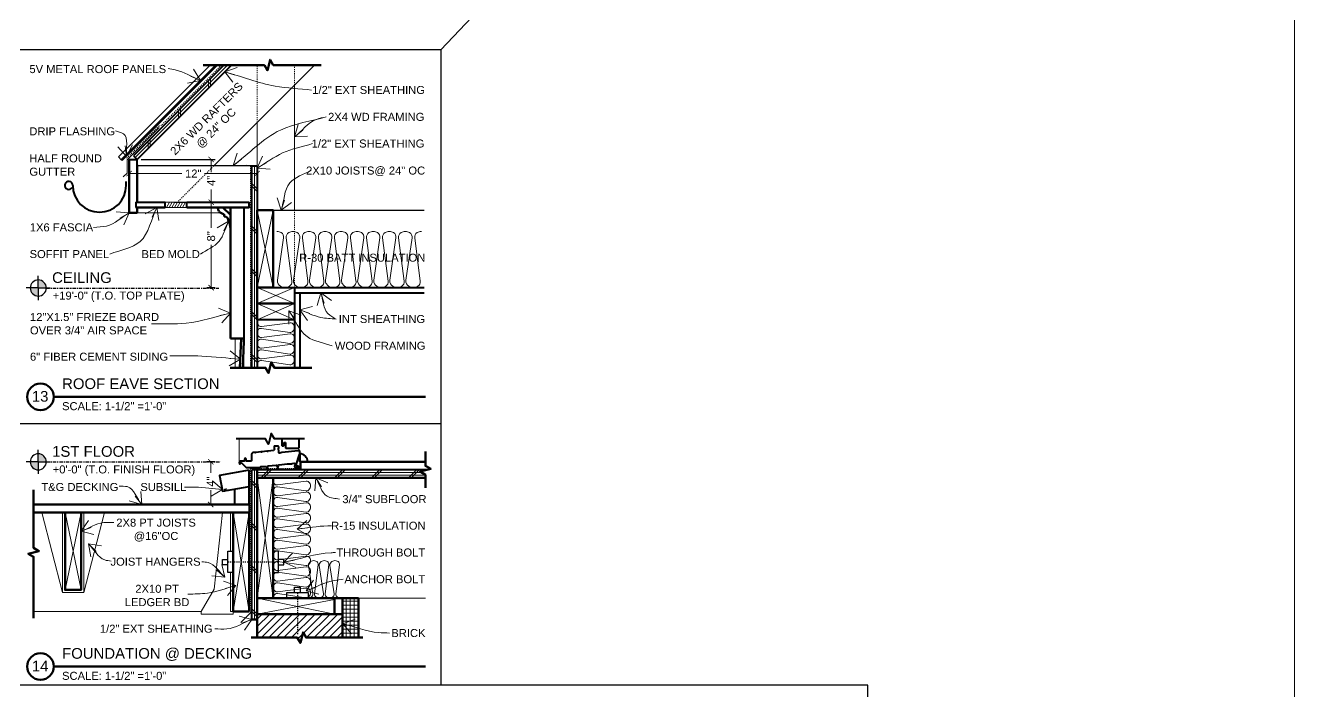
# Model space of a CAD drawing. Header units: inches. Extents: x -4969 to 16721, y 2489 to 24693.
# Drawn here: x 6170.6 to 6289.5, y 3323.8 to 3386.2 of the extents above; entities that cross this region are included whole.
import ezdxf

# ---------------------------------------------------------------- set-up
doc = ezdxf.new("R2010")
doc.units = ezdxf.units.IN
doc.header["$MEASUREMENT"] = 0
doc.linetypes.add('CENTER', pattern=[2, 1.25, -0.25, 0.25, -0.25])
doc.linetypes.add('DASHED2', pattern=[0.375, 0.25, -0.125])
doc.layers.get('0').update_dxf_attribs({"lineweight": 5})
doc.layers.add('0-NPLT', color=1, linetype='Continuous', plot=False)
for name, color, linetype, lineweight in [('1', 1, 'Continuous', 9), ('2', 6, 'Continuous', 20), ('3', 3, 'Continuous', 30), ('4', 2, 'Continuous', 40), ('5', 4, 'Continuous', 50), ('A-DIMSx', 7, 'Continuous', 9), ('A-TEXTx', 7, 'Continuous', 20), ('TB-11x17', 7, 'Continuous', 100)]:
    doc.layers.add(name, color=color, linetype=linetype, lineweight=lineweight)
doc.styles.get("Standard").update_dxf_attribs({"font": 'Arial.ttf'})
doc.dimstyles.get("Standard").update_dxf_attribs({"dimtxt": 3, "dimasz": 2, "dimexe": 0.03125, "dimexo": 0.0625, "dimgap": 0.03125, "dimtad": 0, "dimtoh": 1, "dimdec": 4, "dimlfac": 0.99985, "dimzin": 0, "dimdsep": 46, "dimlunit": 4, "dimtxsty": 'Standard', "dimblk": 'ARCHTICK', "dimblk1": 'ARCHTICK', "dimblk2": 'ARCHTICK', "dimcen": 0.09, "dimclrt": 256, "dimadec": 0, "dimazin": 0, "dimtfac": 1, "dimtdec": 4, "dimtofl": 0, "dimtmove": 0, "dimatfit": 3, "dimfxl": 1, "dimtolj": 1, "dimtzin": 0, "dimarcsym": 0})

# ---------------------------------------------------------------- blocks, each defined once
blk = doc.blocks.new('_ArchTick')
at = {"color": 0, "linetype": 'ByBlock', "lineweight": 0, "const_width": 0.15}
blk.add_lwpolyline([(-0.5, -0.5), (0.5, 0.5)], dxfattribs=at)
blk = doc.blocks.new('Point')
at = {"lineweight": 0, "ltscale": 0.1}
h = blk.add_hatch(color=256, dxfattribs=at)
h.dxf.hatch_style = 1
h.paths.add_polyline_path([(-3.2903, 4.1654, 0.414214), (-3.3528, 4.1029), (-3.2903, 4.1029)])
h.paths.add_polyline_path([(-3.2903, 4.1029), (-3.2903, 4.0404, 0.414214), (-3.2278, 4.1029)])
at = {"layer": '3', "ltscale": 0.1}
for q in [(-3.2903, 4.1966), (-3.384, 4.1029), (-3.1965, 4.1029), (-3.2903, 4.0091)]:
    blk.add_line((-3.2903, 4.1029), q, dxfattribs=at)
blk.add_circle((-3.2903, 4.1029), 0.0625, dxfattribs=at)
blk = doc.blocks.new('*D290')
at = {"layer": 'A-DIMSx', "color": 0, "lineweight": -2, "ltscale": 0.1, "transparency": 16777216}
for p, q in [((6184.5, 3369.6), (6188.36, 3369.6)), ((6187.59, 3361.6), (6188.36, 3361.6))]:
    blk.add_line(p, q, dxfattribs=at)
at = {"layer": 'A-DIMSx', "color": 0, "lineweight": 5, "ltscale": 0.1, "transparency": 16777216}
for p, q in [((6187.99, 3369.6), (6187.99, 3367.21)), ((6187.99, 3361.6), (6187.99, 3365.6))]:
    blk.add_line(p, q, dxfattribs=at)
at = {"layer": 'Defpoints', "color": 0, "ltscale": 0.1, "transparency": 16777216}
for p in [(6184.13, 3369.6), (6187.21, 3361.6), (6187.99, 3361.6)]:
    blk.add_point(p, dxfattribs=at)
at = {"layer": 'A-DIMSx', "color": 0, "lineweight": 5, "ltscale": 0.1, "transparency": 16777216, "xscale": 0.5, "yscale": 0.5, "zscale": 0.5}
for p, rotation in [((6187.99, 3369.6), 90), ((6187.99, 3361.6), 270)]:
    blk.add_blockref('_ArchTick', p, dxfattribs=dict(at, rotation=rotation))
at = {"layer": 'A-DIMSx', "ltscale": 0.1, "transparency": 16777216, "insert": (6187.99, 3366.4), "char_height": 0.75, "attachment_point": 5, "rotation": 90}
blk.add_mtext('\\A1;8"', dxfattribs=at)
blk = doc.blocks.new('BATT Insulation 3.5 INCH')
at = {"layer": '1', "lineweight": 5}
for p, q in [((5135.376, 4545.107), (5138.072, 4545.45)), ((5135.381, 4544.942), (5138.018, 4544.555))]:
    blk.add_line(p, q, dxfattribs=at)
for centre, radius, start, end in [((5135.476, 4545.525), 0.5, 180, 212.07798), ((5135.333, 4544.613), 0.333, 81.65792, 148.51419), ((5135.334, 4545.437), 0.333, 212.07798, 277.26778), ((5138.114, 4545.121), 0.333, 34.61816, 97.26778), ((5137.976, 4545.025), 0.5, 302.57348, 34.61816), ((5135.476, 4544.525), 0.5, 148.51419, 180), ((5138.066, 4544.884), 0.333, 261.65792, 302.57348)]:
    blk.add_arc(centre, radius, start, end, dxfattribs=at)
blk = doc.blocks.new('*D333')
at = {"layer": 'A-DIMSx', "color": 0, "lineweight": -2, "ltscale": 0.1, "transparency": 16777216}
for p, q in [((6188.37, 3345.29), (6187.58, 3345.29)), ((6188.53, 3341.29), (6187.58, 3341.29))]:
    blk.add_line(p, q, dxfattribs=at)
at = {"layer": 'A-DIMSx', "color": 0, "lineweight": 5, "ltscale": 0.1, "transparency": 16777216}
for p, q in [((6187.95, 3345.29), (6187.95, 3344.26)), ((6187.95, 3341.29), (6187.95, 3342.62))]:
    blk.add_line(p, q, dxfattribs=at)
at = {"layer": 'Defpoints', "color": 0, "ltscale": 0.1, "transparency": 16777216}
for p in [(6188.74, 3345.29), (6187.95, 3341.29), (6188.91, 3341.29)]:
    blk.add_point(p, dxfattribs=at)
at = {"layer": 'A-DIMSx', "color": 0, "lineweight": 5, "ltscale": 0.1, "transparency": 16777216, "xscale": 0.5, "yscale": 0.5, "zscale": 0.5}
for p, rotation in [((6187.95, 3345.29), 90), ((6187.95, 3341.29), 270)]:
    blk.add_blockref('_ArchTick', p, dxfattribs=dict(at, rotation=rotation))
at = {"layer": 'A-DIMSx', "ltscale": 0.1, "transparency": 16777216, "insert": (6187.95, 3343.44), "char_height": 0.75, "attachment_point": 5, "rotation": 90}
blk.add_mtext('\\A1;4"', dxfattribs=at)
blk = doc.blocks.new('*D357')
at = {"layer": 'A-DIMSx', "color": 0, "lineweight": -2, "ltscale": 0.1, "transparency": 16777216}
for p, q in [((6181.44, 3373.6), (6188.36, 3373.6)), ((6184.5, 3369.6), (6188.36, 3369.6))]:
    blk.add_line(p, q, dxfattribs=at)
at = {"layer": 'A-DIMSx', "color": 0, "lineweight": 5, "ltscale": 0.1, "transparency": 16777216}
for p, q in [((6187.99, 3373.6), (6187.99, 3372.42)), ((6187.99, 3369.6), (6187.99, 3370.78))]:
    blk.add_line(p, q, dxfattribs=at)
at = {"layer": 'Defpoints', "color": 0, "ltscale": 0.1, "transparency": 16777216}
for p in [(6181.07, 3373.6), (6187.99, 3373.6), (6184.13, 3369.6)]:
    blk.add_point(p, dxfattribs=at)
at = {"layer": 'A-DIMSx', "color": 0, "lineweight": 5, "ltscale": 0.1, "transparency": 16777216, "xscale": 0.5, "yscale": 0.5, "zscale": 0.5}
for p, rotation in [((6187.99, 3373.6), 90), ((6187.99, 3369.6), 270)]:
    blk.add_blockref('_ArchTick', p, dxfattribs=dict(at, rotation=rotation))
at = {"layer": 'A-DIMSx', "ltscale": 0.1, "transparency": 16777216, "insert": (6187.99, 3371.6), "char_height": 0.75, "attachment_point": 5, "rotation": 90}
blk.add_mtext('\\A1;4"', dxfattribs=at)
blk = doc.blocks.new('*D358')
at = {"layer": 'A-DIMSx', "color": 0, "lineweight": -2, "ltscale": 0.1, "transparency": 16777216}
for p, q in [((6180.31, 3373.22), (6180.31, 3371.91)), ((6192.3, 3372.63), (6192.3, 3371.91))]:
    blk.add_line(p, q, dxfattribs=at)
at = {"layer": 'A-DIMSx', "color": 0, "lineweight": 5, "ltscale": 0.1, "transparency": 16777216}
for p, q in [((6180.31, 3372.28), (6185.24, 3372.28)), ((6192.3, 3372.28), (6187.37, 3372.28))]:
    blk.add_line(p, q, dxfattribs=at)
at = {"layer": 'Defpoints', "color": 0, "ltscale": 0.1, "transparency": 16777216}
for p in [(6180.31, 3373.6), (6192.3, 3373), (6192.3, 3372.28)]:
    blk.add_point(p, dxfattribs=at)
at = {"layer": 'A-DIMSx', "color": 0, "lineweight": 5, "ltscale": 0.1, "transparency": 16777216, "xscale": 0.5, "yscale": 0.5, "zscale": 0.5, "rotation": 180}
blk.add_blockref('_ArchTick', (6180.31, 3372.28), dxfattribs=at)
at = {"layer": 'A-DIMSx', "color": 0, "lineweight": 5, "ltscale": 0.1, "transparency": 16777216, "xscale": 0.5, "yscale": 0.5, "zscale": 0.5}
blk.add_blockref('_ArchTick', (6192.3, 3372.28), dxfattribs=at)
at = {"layer": 'A-DIMSx', "ltscale": 0.1, "transparency": 16777216, "insert": (6186.31, 3372.28), "char_height": 0.75, "attachment_point": 5}
blk.add_mtext('\\A1;12"', dxfattribs=at)

msp = doc.modelspace()

# ---------------------------------------------------------------- hatches: boundary and pattern name
at = {"layer": '1', "ltscale": 0.25}
h = msp.add_hatch(dxfattribs=at)
h.set_pattern_fill('ANSI37', color=256, scale=3, angle=45, style=0)
h.set_pattern_definition([(90, (2653.5, -392.62912), (-0.375, 0), []), (180, (2653.5, -392.62912), (0, -0.375), [])])
h.paths.add_polyline_path([(6201.8042599, 3328.834709), (6201.8042599, 3332.5378608), (6200.3042599, 3332.5378608), (6200.3042599, 3331.0378608), (6200.3042599, 3328.834709)])
h = msp.add_hatch(dxfattribs=at)
h.set_pattern_fill('ANSI31', color=256, scale=4, style=0)
h.set_pattern_definition([(45, (1839.78154, -392.6291), (-0.35355339, 0.35355339), [])])
h.paths.add_polyline_path([(6200.3042599, 3328.834709), (6200.3042599, 3331.0378608), (6192.3042599, 3331.0378608), (6192.3042599, 3328.834709), (6196.0609586, 3328.834709), (6196.3496337, 3328.334709), (6196.5996337, 3329.334709), (6196.8883089, 3328.834709)])

# ---------------------------------------------------------------- linework, layer by layer
at = {"layer": '0-NPLT', "ltscale": 0.25}
msp.add_line((6209.5000785, 3383.8717732), (6289.5000785, 3467.8717732), dxfattribs=at)
at = {"layer": '0-NPLT', "ltscale": 0.1}
for p, q in [((6209.5000785, 3383.8717732), (6129.5000785, 3383.8717732)), ((6209.5000785, 3383.8717732), (6209.5000785, 3324.3717732)), ((6129.5000785, 3348.8717732), (6209.5000785, 3348.8717732))]:
    msp.add_line(p, q, dxfattribs=at)
at = {"layer": '0-NPLT', "lineweight": 9, "ltscale": 0.1}
msp.add_lwpolyline([(6289.5000785, 3467.8717732), (5932.5000785, 3467.8717732), (5932.5000785, 3215.8717732), (6289.5000785, 3215.8717732)], close=True, dxfattribs=at)
at = {"layer": '0-NPLT', "ltscale": 0.1, "flags": 128}
msp.add_lwpolyline([(6169.5000785, 3324.3717732), (6169.5000785, 3275.3717732), (6249.5000785, 3275.3717732), (6249.5000785, 3324.3717732)], close=True, dxfattribs=at)
at = {"layer": '1'}
for p, q in [((6189.5341774, 3382.4324468), (6180.877473, 3373.774811)), ((6187.753436, 3380.2978482), (6187.753398, 3381.004955)), ((6187.9302032, 3380.4746344), (6187.9301652, 3381.1817412)), ((6184.9251611, 3377.469269), (6184.925123, 3378.1763757)), ((6185.1019282, 3377.6460552), (6185.1018902, 3378.3531619)), ((6182.0968861, 3374.6406897), (6182.0968481, 3375.3477964)), ((6182.2736533, 3374.8174759), (6182.2736153, 3375.5245826)), ((6192.0532279, 3373.0040328), (6192.0542451, 3354.0958776)), ((6192.3033722, 3370.845891), (6191.8033453, 3371.3458641)), ((6192.3033857, 3370.595891), (6191.8033588, 3371.0958641)), ((6191.5542309, 3369.0980437), (6191.8042599, 3369.0980437)), ((6181.0542591, 3368.5980437), (6188.8829642, 3368.5980437)), ((6192.3035874, 3366.845891), (6191.8035605, 3367.3458641)), ((6192.3036009, 3366.595891), (6191.803574, 3367.0958641)), ((6192.3038026, 3362.8458911), (6191.8037757, 3363.3458642)), ((6192.3038161, 3362.5958911), (6191.8037892, 3363.0958642)), ((6192.3040178, 3358.8458911), (6191.8039909, 3359.3458642)), ((6192.3040313, 3358.5958911), (6191.8040044, 3359.0958642)), ((6190.2248078, 3356.8225441), (6190.2248078, 3354.0958776)), ((6192.304233, 3354.8458911), (6191.8042061, 3355.3458642)), ((6192.3042465, 3354.5958911), (6191.8042196, 3355.0958642)), ((6192.0535067, 3344.5378608), (6192.0542599, 3330.5378608)), ((6207.7050232, 3344.2881133), (6192.3042599, 3344.2877905)), ((6208.0607521, 3344.0381207), (6192.3042599, 3344.0377905)), ((6192.6331016, 3343.7878922), (6193.3829761, 3344.5378474)), ((6192.8830881, 3343.7878922), (6193.6329761, 3344.5378608)), ((6196.0959369, 3343.7878922), (6196.8458114, 3344.5378474)), ((6196.3459234, 3343.7878922), (6197.0958114, 3344.5378608)), ((6199.5588447, 3343.7879648), (6200.3087192, 3344.5379199)), ((6199.8088313, 3343.7879648), (6200.5587192, 3344.5379334)), ((6203.0217526, 3343.7880373), (6203.7716271, 3344.5379925)), ((6203.2717391, 3343.7880373), (6204.0216271, 3344.538006)), ((6206.4846604, 3343.7881099), (6207.2345349, 3344.5380651)), ((6206.734647, 3343.7881099), (6207.4845349, 3344.5380786)), ((6192.3035874, 3343.0378742), (6191.8035605, 3343.5378473)), ((6192.3036009, 3342.7878743), (6191.803574, 3343.2878473)), ((6172.1116283, 3340.5378608), (6174.0542599, 3333.0628465)), ((6174.0542599, 3333.0628465), (6174.0542599, 3340.5378608)), ((6177.9968916, 3340.5378608), (6176.0542599, 3333.0628465)), ((6176.0542599, 3333.0628465), (6176.0542599, 3340.5378608)), ((6188.2725163, 3333.3509623), (6189.0494783, 3340.5378608)), ((6192.3038026, 3339.0378743), (6191.8037757, 3339.5378474)), ((6192.3038161, 3338.7878743), (6191.8037892, 3339.2878474)), ((6192.3040178, 3335.0378743), (6191.8039909, 3335.5378474)), ((6192.3040313, 3334.7878743), (6191.8040044, 3335.2878474)), ((6188.2725163, 3333.3509623), (6187.0428511, 3331.2878608)), ((6174.0542599, 3333.0628465), (6175.0542599, 3333.0628465)), ((6176.0542599, 3333.0628465), (6175.0542599, 3333.0628465)), ((6187.0428511, 3331.2878608), (6171.347194, 3331.2878608)), ((6187.0428511, 3331.0378608), (6190.0494783, 3331.0378608)), ((6190.0494783, 3331.2878608), (6190.0494783, 3331.0378608)), ((6192.304233, 3331.0378743), (6191.8042061, 3331.5378474)), ((6192.3042465, 3330.7878743), (6191.8042196, 3331.2878474))]:
    msp.add_line(p, q, dxfattribs=at)
at = {"layer": '1', "linetype": 'DASHED2', "ltscale": 0.25}
for p, q in [((6188.9659008, 3382.4324468), (6183.3295362, 3376.7954757)), ((6192.3042599, 3377.0698079), (6192.3042599, 3382.4324468)), ((6195.8042599, 3380.5698079), (6195.8042599, 3382.4324468)), ((6188.2384848, 3373.0040328), (6184.8324957, 3369.5980437)), ((6191.6792515, 3373.0040328), (6191.6783729, 3354.0958776)), ((6195.8042599, 3361.5980437), (6195.8042599, 3368.8480437)), ((6191.6792573, 3344.6628634), (6191.67863, 3331.1628414)), ((6191.6792573, 3344.6628634), (6196.3588498, 3344.6630809))]:
    msp.add_line(p, q, dxfattribs=at)
at = {"layer": '1', "ltscale": 0.25}
for p, q in [((6183.6951187, 3369.5980437), (6185.6951187, 3369.5980437)), ((6185.6951187, 3369.0980437), (6183.6951187, 3369.0980437)), ((6183.8084927, 3369.0980437), (6184.0971678, 3369.5980437)), ((6184.0584927, 3369.0980437), (6184.3471678, 3369.5980437)), ((6184.3084927, 3369.0980437), (6184.5971678, 3369.5980437)), ((6184.5584927, 3369.0980437), (6184.8471678, 3369.5980437)), ((6184.8084927, 3369.0980437), (6185.0971678, 3369.5980437)), ((6185.0584927, 3369.0980437), (6185.3471678, 3369.5980437)), ((6185.3084927, 3369.0980437), (6185.5971678, 3369.5980437)), ((6193.8042599, 3361.5980437), (6192.3042599, 3368.8480437)), ((6193.8042599, 3368.8480437), (6192.3042599, 3361.5980437)), ((6195.8042599, 3361.5980437), (6192.3042599, 3360.0980437)), ((6192.3042599, 3361.5980437), (6195.8042599, 3360.0980437)), ((6195.8042599, 3360.0980437), (6192.3042599, 3358.5980437)), ((6192.3042599, 3360.0980437), (6195.8042599, 3358.5980437)), ((6191.0542309, 3356.5725441), (6191.0542309, 3354.0958776)), ((6190.628065, 3347.4320828), (6190.628065, 3345.2555521)), ((6192.3042599, 3343.7878608), (6193.8042599, 3332.5378608)), ((6193.8042599, 3343.7878608), (6192.3042599, 3332.5378608)), ((6175.8042599, 3333.2878608), (6174.3042599, 3340.5378608)), ((6175.8042599, 3340.5378608), (6174.3042599, 3333.2878608)), ((6189.7994783, 3336.9128608), (6189.7994783, 3340.5378608)), ((6191.5494783, 3331.2878608), (6190.0494783, 3340.5378608)), ((6191.5494783, 3340.5378608), (6190.0494783, 3331.2878608)), ((6189.7994783, 3331.2878608), (6189.7994783, 3334.9128608)), ((6192.3042599, 3332.5378608), (6199.5542599, 3331.0378608)), ((6199.5542599, 3332.4067044), (6192.3042599, 3331.0378608)), ((6201.8042599, 3332.5378608), (6200.3042599, 3332.5378608)), ((6187.0428511, 3331.2878608), (6187.0428511, 3331.0378608)), ((6190.0494783, 3331.2878608), (6189.7994783, 3331.2878608)), ((6191.67863, 3331.1628414), (6190.755308, 3330.2395194))]:
    msp.add_line(p, q, dxfattribs=at)
at = {"layer": '1', "linetype": 'DASHED2', "ltscale": 0.25}
msp.add_lwpolyline([(6180.071696, 3373.7140712), (6183.0880773, 3376.730777), (6183.3295362, 3376.7954757)], dxfattribs=at)
at = {"layer": '2'}
for p, q in [((6187.8832371, 3382.4324468), (6179.2970342, 3373.84532)), ((6188.5903058, 3382.4324468), (6179.6506066, 3373.4917857)), ((6195.8042599, 3368.8480437), (6195.8042599, 3380.5698079)), ((6179.5622135, 3373.5801693), (6179.2970342, 3373.84532))]:
    msp.add_line(p, q, dxfattribs=at)
at = {"layer": '2', "ltscale": 0.25}
msp.add_line((6192.3042599, 3373.0040328), (6192.3042599, 3377.0698079), dxfattribs=at)
at = {"layer": '2', "ltscale": 0.1}
msp.add_line((6201.8042599, 3332.5378608), (6208.0607521, 3332.5378608), dxfattribs=at)
at = {"layer": '2', "ltscale": 0.25, "flags": 128}
msp.add_lwpolyline([(6183.1265221, 3376.5924451), (6180.1101409, 3373.5757393), (6180.1101409, 3372.3121315), (6179.7565875, 3371.9585781)], dxfattribs=at)
at = {"layer": '3'}
for p, q in [((6188.2384848, 3373.0040328), (6197.6668989, 3382.4324468)), ((6179.6506066, 3373.4917857), (6179.5622135, 3373.5801693)), ((6191.8042599, 3373.0040328), (6181.0542594, 3373.0040328)), ((6192.3042599, 3368.8480437), (6207.9378739, 3368.8480437))]:
    msp.add_line(p, q, dxfattribs=at)
at = {"layer": '3', "linetype": 'CENTER', "ltscale": 0.25}
for p, q in [((6172.5428103, 3361.564518), (6188.7122407, 3361.564518)), ((6172.5428103, 3345.2878608), (6188.9088222, 3345.2878608))]:
    msp.add_line(p, q, dxfattribs=at)
at = {"layer": '3', "ltscale": 0.25}
for p, q in [((6175.8042599, 3340.5378608), (6177.8042599, 3340.5378608)), ((6190.0494783, 3340.5378608), (6189.0494783, 3340.5378608))]:
    msp.add_line(p, q, dxfattribs=at)
at = {"layer": '3', "linetype": 'DASHED2', "ltscale": 0.25}
for p, q in [((6189.5494783, 3335.9128608), (6194.3042599, 3335.9128608)), ((6196.0903721, 3333.0378608), (6196.0903721, 3329.1201097))]:
    msp.add_line(p, q, dxfattribs=at)
at = {"layer": '3', "ltscale": 0.25}
for points in [[(6190.0494783, 3334.9128608), (6189.5494783, 3334.9128608), (6189.5494783, 3336.9128608), (6190.0494783, 3336.9128608)], [(6193.8042599, 3334.9128608), (6194.3042599, 3334.9128608), (6194.3042599, 3336.9128608), (6193.8042599, 3336.9128608)], [(6189.542167, 3335.6355746), (6189.042167, 3335.6355746), (6189.042167, 3336.1355746), (6189.5494783, 3336.1355746)], [(6194.3115713, 3335.6355746), (6194.8115713, 3335.6355746), (6194.8115713, 3336.1355746), (6194.3042599, 3336.1355746)], [(6195.8130858, 3333.0451721), (6195.8130858, 3333.5451721), (6196.3130858, 3333.5451721), (6196.3130858, 3333.0378608)], [(6195.0903721, 3332.5378608), (6195.0903721, 3333.0378608), (6197.0903721, 3333.0378608), (6197.0903721, 3332.5378608)]]:
    msp.add_lwpolyline(points, dxfattribs=at)
at = {"layer": '4'}
for p, q in [((6188.4135386, 3382.4324468), (6179.5622135, 3373.5801693)), ((6189.180643, 3382.4324468), (6180.7006868, 3373.9515781)), ((6189.8877118, 3382.4324468), (6181.0542593, 3373.5980438)), ((6180.7006868, 3373.9515781), (6181.0542593, 3373.5980438)), ((6180.7006868, 3373.9515781), (6181.0542593, 3373.5980438)), ((6180.3042599, 3373.5980437), (6181.0542593, 3373.5980438)), ((6181.0542599, 3369.5980437), (6181.0542593, 3373.5980438)), ((6181.0542599, 3373.098039), (6181.0542599, 3369.5980437)), ((6191.8042599, 3354.0958776), (6191.8042599, 3373.0040328)), ((6191.8042599, 3373.0040328), (6192.3042599, 3373.0040328)), ((6192.3042599, 3373.0040328), (6192.3042599, 3354.0958776)), ((6180.0251877, 3371.1634976), (6180.0251877, 3371.5384976)), ((6180.9292599, 3369.5980437), (6183.6951187, 3369.5980437)), ((6183.6951187, 3369.0980437), (6183.6951187, 3369.5980437)), ((6185.6951187, 3369.0980437), (6185.6951187, 3369.5980437)), ((6185.6951187, 3369.5980437), (6191.5542599, 3369.5980437)), ((6191.0542309, 3369.0980437), (6191.0542309, 3356.8225441)), ((6191.5542309, 3369.0980437), (6191.5542599, 3369.5980437)), ((6192.3042599, 3361.5980437), (6203.7911159, 3361.5980437)), ((6192.8042599, 3361.5980437), (6207.9378739, 3361.5980437)), ((6195.8042599, 3361.5980437), (6195.8042599, 3354.0958776)), ((6195.8042599, 3361.0980437), (6207.9378739, 3361.0980437)), ((6196.3042599, 3361.0980437), (6196.3042599, 3354.0958776)), ((6208.2265623, 3344.5378608), (6191.8042599, 3344.5378608)), ((6191.8042599, 3330.5378608), (6191.8042599, 3344.5378608)), ((6191.5494783, 3341.2878608), (6191.5494783, 3342.9816596)), ((6191.5494783, 3341.2878608), (6191.5494783, 3340.5378608)), ((6191.5494783, 3331.2878608), (6191.5494783, 3340.5378608))]:
    msp.add_line(p, q, dxfattribs=at)
at = {"layer": '4', "ltscale": 0.25}
for p, q in [((6180.9292599, 3369.5980437), (6180.9292599, 3369.0980437)), ((6190.1744783, 3342.73921), (6190.1744783, 3341.2878608))]:
    msp.add_line(p, q, dxfattribs=at)
at = {"layer": '4', "flags": 128}
for points in [[(6192.3042599, 3361.5980437), (6195.8042599, 3361.5980437), (6195.8042599, 3360.0980437), (6192.3042599, 3360.0980437), (6192.3042599, 3361.5980437)], [(6192.3042599, 3360.0980437), (6195.8042599, 3360.0980437), (6195.8042599, 3358.5980437), (6192.3042599, 3358.5980437), (6192.3042599, 3360.0980437)], [(6196.7317641, 3347.4320828), (6193.9094261, 3347.4320828), (6193.620751, 3347.9320828), (6193.370751, 3346.9320828), (6193.0820759, 3347.4320828), (6190.3308919, 3347.4320828)], [(6191.5494783, 3344.5047995), (6188.782555, 3344.0169163), (6189.0430273, 3342.5397047), (6189.2892292, 3342.5831167), (6189.2675232, 3342.7062177), (6189.3906242, 3342.7279237), (6189.4123302, 3342.6048227), (6191.5494783, 3342.9816596), (6191.5494783, 3344.5047995)]]:
    msp.add_lwpolyline(points, dxfattribs=at)
msp.add_lwpolyline([(6194.235565, 3346.7630521), (6193.958065, 3346.7630521, 0.4142135624), (6193.878065, 3346.6830521), (6193.878065, 3346.5487792, 0.2679491924), (6193.900565, 3346.509808, -0.5773502692), (6193.900565, 3346.4491863, 0.2581658848), (6193.8780952, 3346.4118618, -0.3734021361), (6193.8154591, 3346.3448067), (6193.3365686, 3346.2944733, 0.2148797716), (6193.304633, 3346.2758455, -0.4505635569), (6193.2524859, 3346.2703647, 0.2148797716), (6193.2173753, 3346.2819455), (6192.7756583, 3346.2355192, 0.2148797716), (6192.7437227, 3346.2168915, -0.4505635569), (6192.6915756, 3346.2114106, 0.2148797716), (6192.6564649, 3346.2229915), (6192.2147479, 3346.1765652, 0.2148797716), (6192.1828123, 3346.1579374, -0.4505635569), (6192.1306652, 3346.1524566, 0.2148797716), (6192.0955546, 3346.1640374), (6191.9498641, 3346.1487247, 0.383864035), (6191.761815, 3345.9398751), (6191.761815, 3345.4055521, -0.4142135624), (6191.691815, 3345.3355521), (6191.333065, 3345.3355521, -0.4142135624), (6191.263065, 3345.4055521), (6191.263065, 3345.5505521, 1), (6191.128065, 3345.5505521), (6191.128065, 3345.4055521, -0.4142135624), (6191.058065, 3345.3355521), (6190.708065, 3345.3355521, 0.4142135624), (6190.628065, 3345.2555521), (6190.628065, 3345.1305521, 0.9801921174), (6190.738021, 3345.1283521, -0.653805722), (6190.8574625, 3345.1750496), (6191.247493, 3344.7850191, 0.1989123674), (6191.312597, 3344.7580521), (6192.5751203, 3344.7580521, 0.4065347793), (6192.6151065, 3344.7970007, -0.4065347793), (6192.6550927, 3344.8359493), (6193.1550927, 3344.8359493, -0.4065347793), (6193.1950789, 3344.7970007, 0.4511010115), (6193.241065, 3344.7585047, 0.4072117702), (6193.2864574, 3344.7911062), (6193.301241, 3344.8749485, -0.3345953195), (6193.3364522, 3344.9077834), (6194.0743164, 3344.9853361, -0.3939104756), (6194.1560056, 3344.9237788), (6194.180565, 3344.7844954, 0.3639702343), (6194.2120789, 3344.7580521), (6194.2390512, 3344.7580521, 0.3639702343), (6194.270565, 3344.7844954), (6194.3005391, 3344.9544866, -0.3345953195), (6194.36656, 3345.0160521), (6195.0991661, 3345.0930521), (6195.5291661, 3345.0930521, 0.3162006303), (6195.5667985, 3345.1194947, -0.2876331052), (6195.6002497, 3345.1457181), (6195.7552184, 3345.162006, -0.5429556996), (6195.8607769, 3345.0316521), (6195.8037783, 3344.8562284, 0.5095254495), (6195.8751075, 3344.7580521), (6196.2408917, 3344.7580521, 0.8540806855), (6196.2524798, 3344.8312167), (6196.029486, 3344.9036718, -0.1989123674), (6195.9712871, 3344.9533784, -0.1989123674), (6195.9663072, 3345.0166538), (6196.2803996, 3345.9833308, 0.0787017068), (6196.284315, 3346.0080521), (6196.284315, 3346.3180521, 0.7980998297), (6196.1797253, 3346.3418398, -0.2603567678), (6196.1438556, 3346.316549), (6194.6022555, 3346.1545203, 0.0951604904), (6194.4181512, 3346.0986839, -0.5642974309), (6194.315565, 3346.1606367), (6194.315565, 3346.4102151, 0.2679491924), (6194.293065, 3346.4491863, -0.5773502692), (6194.293065, 3346.509808, 0.2679491924), (6194.315565, 3346.5487792), (6194.315565, 3346.6830521, 0.4142135624)], format="xyb", close=True, dxfattribs=at)
msp.add_lwpolyline([(6194.619315, 3347.4320828), (6194.619315, 3346.8295521, 0.4142135624), (6194.650315, 3346.7985521), (6194.7683787, 3346.7985521, 0.4040262258), (6194.7993598, 3346.8284702), (6194.8073973, 3347.058634, -0.4040262258), (6194.8383784, 3347.0885521), (6194.931315, 3347.0885521, -0.4142135624), (6194.962315, 3347.0575521), (6194.962315, 3346.6325521, 0.4142135624), (6195.040315, 3346.5545521), (6196.119315, 3346.5545521, 0.4142135624), (6196.244315, 3346.6795521), (6196.244315, 3347.4320828)], format="xyb", dxfattribs=at)
at = {"layer": '4'}
for centre, radius, start, end in [((6174.6501877, 3371.1634976), 0.375, 0, 330), ((6177.5251877, 3371.1634976), 2.5, 180, 0), ((6196.284315, 3345.2878608), 0.75, 0, 90)]:
    msp.add_arc(centre, radius, start, end, dxfattribs=at)
at = {"layer": '5'}
for p, q in [((6180.3042599, 3368.5980437), (6180.3042599, 3373.5980437)), ((6180.9292599, 3369.0980437), (6183.6951187, 3369.0980437)), ((6185.6951187, 3369.0980437), (6191.5542309, 3369.0980437)), ((6189.0774939, 3369.0980437), (6188.6163172, 3369.0980437)), ((6189.0774939, 3369.0980437), (6189.8042309, 3368.406777)), ((6189.8042309, 3369.0980437), (6189.8042309, 3356.8225441)), ((6180.3042599, 3368.5980437), (6181.0542591, 3368.5980437)), ((6189.2203794, 3368.2745039), (6189.2196581, 3368.4697415)), ((6189.8042309, 3367.811774), (6189.6149644, 3367.811774)), ((6189.8042309, 3367.811774), (6189.8042309, 3368.406777)), ((6196.284315, 3345.2878608), (6196.284315, 3346.0378608)), ((6208.0607521, 3345.2878608), (6196.284315, 3345.2878608)), ((6196.3588498, 3345.2878608), (6196.3588498, 3344.5378608)), ((6192.3042599, 3328.834709), (6192.3042599, 3344.5378608)), ((6192.3042599, 3343.7878608), (6208.0607521, 3343.7878608)), ((6193.8042599, 3343.7878608), (6193.8042599, 3332.5378608)), ((6191.5494783, 3341.2878608), (6171.347194, 3341.2878608)), ((6190.3042599, 3340.5378608), (6171.347194, 3340.5378608)), ((6190.0494783, 3340.5378608), (6190.0494783, 3331.2878608)), ((6191.5494783, 3340.5378608), (6190.0494783, 3340.5378608)), ((6193.8042599, 3332.5378608), (6199.5542599, 3332.5378608)), ((6199.5542599, 3332.5378608), (6199.5542599, 3331.0378608)), ((6200.3042599, 3332.5378608), (6199.5542599, 3332.5378608)), ((6200.3042599, 3331.0378608), (6200.3042599, 3332.5378608)), ((6201.8042599, 3332.5378608), (6200.3042599, 3332.5378608)), ((6201.8042599, 3332.5378608), (6201.8042599, 3328.834709)), ((6191.5494783, 3331.2878608), (6190.0494783, 3331.2878608)), ((6200.3042599, 3331.0378608), (6192.3042599, 3331.0378608)), ((6200.3042599, 3331.0378608), (6200.3042599, 3328.834709)), ((6192.3042599, 3330.5378608), (6191.8042599, 3330.5378608))]:
    msp.add_line(p, q, dxfattribs=at)
at = {"layer": '5', "ltscale": 0.25}
for p, q in [((6181.0542599, 3369.0980437), (6181.0542594, 3368.5980437)), ((6191.0542309, 3356.8225441), (6189.8042309, 3356.8225441)), ((6190.6906198, 3354.0958776), (6190.8042309, 3356.8225441)), ((6191.0542309, 3356.8225441), (6190.8042309, 3356.8225441)), ((6190.9510364, 3354.0958776), (6191.0542309, 3356.5725441)), ((6191.0542309, 3356.8225441), (6191.0542309, 3356.5725441))]:
    msp.add_line(p, q, dxfattribs=at)
at = {"layer": '5', "ltscale": 0.1}
for p, q in [((6173.2500785, 3351.3717732), (6208.0607521, 3351.3717732)), ((6193.8042599, 3332.5378608), (6192.3042599, 3332.5378608)), ((6173.2500785, 3326.1217732), (6208.0607521, 3326.1217732))]:
    msp.add_line(p, q, dxfattribs=at)
at = {"layer": '5', "flags": 128}
for points in [[(6198.2884438, 3382.4324468), (6193.8053859, 3382.4324468), (6193.5167107, 3382.9324468), (6193.2667107, 3381.9324468), (6192.9780356, 3382.4324468), (6187.2491886, 3382.4324468)], [(6192.3042599, 3368.8480437), (6192.3042599, 3361.5980437), (6193.8042599, 3361.5980437), (6193.8042599, 3368.8480437), (6192.3042599, 3368.8480437)], [(6197.4256354, 3354.0958776), (6193.9094261, 3354.0958776), (6193.620751, 3354.5958776), (6193.370751, 3353.5958776), (6193.0820759, 3354.0958776), (6189.7749705, 3354.0958776)], [(6208.0607521, 3342.8570144), (6208.0607521, 3344.0827331), (6207.5607521, 3344.3714083), (6208.5607521, 3344.6214083), (6208.0607521, 3344.9100834), (6208.0607521, 3346.2574351)], [(6171.347194, 3330.637428), (6171.347194, 3336.3986596), (6170.847194, 3336.6873347), (6171.847194, 3336.9373347), (6171.347194, 3337.2260098), (6171.347194, 3342.6750625)], [(6174.3042599, 3340.5378608), (6174.3042599, 3333.2878608), (6175.8042599, 3333.2878608), (6175.8042599, 3340.5378608), (6174.3042599, 3340.5378608)], [(6202.2116148, 3328.834709), (6196.8883089, 3328.834709), (6196.5996337, 3329.334709), (6196.3496337, 3328.334709), (6196.0609586, 3328.834709), (6191.7405088, 3328.834709)]]:
    msp.add_lwpolyline(points, dxfattribs=at)
at = {"layer": '5', "ltscale": 0.1}
for centre in [(6172.0000785, 3351.3717732), (6172.0000785, 3326.1217732)]:
    msp.add_circle(centre, 1.25, dxfattribs=at)
at = {"layer": '5'}
msp.add_arc((6189.1708923, 3367.8327019), 0.444565, 357.301804314, 83.608827336, dxfattribs=at)
msp.add_open_spline([(6189.2196581, 3368.4697415), (6189.1577497, 3368.4812168), (6189.0693302, 3368.4982578), (6188.9474439, 3368.5519765), (6188.8415992, 3368.6252911), (6188.7521091, 3368.7172645), (6188.6801339, 3368.8257162), (6188.628942, 3368.9498995), (6188.6204388, 3369.038669), (6188.6163172, 3369.0980437)], degree=3, knots=[0.00922251727, 0.00922251727, 0.00922251727, 0.00922251727, 0.15599743056, 0.29907985379, 0.435083524, 0.56914394097, 0.71039501728, 0.85316887949, 0.99677546723, 0.99677546723, 0.99677546723, 0.99677546723], dxfattribs=at)

# ---------------------------------------------------------------- block references
at = {"ltscale": 0.1, "xscale": -12.00000000000003, "yscale": 12.00000000000003, "zscale": 12.00000000000003}
for p in [(6132.3095588, 3312.3298995), (6132.3095588, 3296.0532423)]:
    msp.add_blockref('Point', p, dxfattribs=at)
at = {"layer": '3', "ltscale": 0.25, "xscale": 1.503719844607986, "yscale": 1.503719844607986, "zscale": 1.503719844607986, "rotation": 270}
for p in [(-639.5388364, 11088.4260467), (-638.0351166, 11088.4260467), (-636.5313967, 11088.4260467), (-635.0276769, 11088.4260467), (-633.5239571, 11088.4260467), (-632.0202372, 11088.4260467), (-630.5165174, 11088.4260467), (-629.0127975, 11088.4260467), (-627.5090777, 11088.4260467)]:
    msp.add_blockref('BATT Insulation 3.5 INCH', p, dxfattribs=at)
at = {"layer": '3', "ltscale": 0.25}
for p in [(1057.3284789, -1187.1566026), (1057.3284789, -1188.1743084), (1057.3284789, -1189.1743084), (1057.3284789, -1190.1743084), (1058.8284789, -1201.9876268), (1058.8284789, -1202.9876268), (1058.8284789, -1203.9876268), (1058.8284789, -1204.9876268), (1058.8284789, -1205.9876268), (1058.8284789, -1206.9876268), (1058.8284789, -1207.9876268), (1058.8284789, -1208.9876268), (1058.8284789, -1209.9876268), (1058.8284789, -1210.9876268), (1058.8284789, -1211.9876268)]:
    msp.add_blockref('BATT Insulation 3.5 INCH', p, dxfattribs=at)
at = {"layer": '3', "ltscale": 0.25, "xscale": -1, "rotation": 270}
for p in [(1652.5648844, -1802.4379202), (1653.5648844, -1802.4379202), (1654.5648844, -1802.4379202)]:
    msp.add_blockref('BATT Insulation 3.5 INCH', p, dxfattribs=at)

# ---------------------------------------------------------------- texts
at = {"ltscale": 0.5, "attachment_point": 1}
for s, insert, char_height, width in [('{CEILING }', (6173.0878675, 3363.037864), 1, 17.747748141), ('{+19\'-0" (T.O. TOP PLATE)}', (6173.1469814, 3361.2287341), 0.75, 13.542753414), ('{1ST FLOOR }', (6173.0878675, 3346.7612068), 1, 17.747748141), ('{+0\'-0" (T.O. FINISH FLOOR)}', (6173.1469814, 3344.9520769), 0.75, 13.542753414)]:
    msp.add_mtext(s, dxfattribs=dict(at, insert=insert, char_height=char_height, width=width))
at = {"ltscale": 0.1, "char_height": 1}
for s, insert, width, attachment_point in [('{ROOF EAVE SECTION}', (6174.025053, 3353.1002988), 78.053664802, 1), ('13', (6171.9656397, 3351.4147344), 2.787644522, 5), ('{FOUNDATION @ DECKING}', (6174.025053, 3327.8502988), 78.053664802, 1), ('14', (6171.9656397, 3326.1647344), 2.787644522, 5)]:
    msp.add_mtext(s, dxfattribs=dict(at, insert=insert, width=width, attachment_point=attachment_point))
at = {"layer": 'A-TEXTx', "ltscale": 0.25, "char_height": 0.75}
for s, insert, attachment_point in [('{5V METAL ROOF PANELS }', (6170.9620278, 3382.0570156), 4), ('{1/2" EXT SHEATHING}', (6208.023589, 3380.1015871), 6), ('{2X4 WD FRAMING}', (6207.9655198, 3377.5859245), 6), ('{DRIP FLASHING }', (6170.9523173, 3376.229877), 4), ('{1/2" EXT SHEATHING}', (6207.9655198, 3375.0859245), 6), ('{HALF ROUND\\PGUTTER }', (6170.9523173, 3373.0739017), 4), ('{2X10 JOISTS@ 24" OC}', (6208.03997, 3372.4868644), 6), ('{1X6 FASCIA }', (6170.9959892, 3367.2363728), 4), ('{SOFFIT PANEL }', (6170.980765, 3364.7371691), 4), ('{BED MOLD}', (6181.4624019, 3364.7324177), 4), ('{R-30 BATT INSULATION}', (6208.0571026, 3364.3972895), 6), ('{12"X1.5" FRIEZE BOARD\\POVER 3/4" AIR SPACE }', (6171.013571, 3358.2174379), 4), ('{INT SHEATHING}', (6208.0361876, 3358.6553055), 6), ('{WOOD FRAMING}', (6208.0717196, 3356.1533978), 6), ('{6" FIBER CEMENT SIDING}', (6171.0142999, 3355.1266003), 4), ('{T&G DECKING }', (6172.0783653, 3342.9275552), 4), ('{SUBSILL }', (6181.35412, 3342.9275552), 4), ('{3/4" SUBFLOOR}', (6208.1657332, 3341.7885592), 6), ('{2X8 PT JOISTS\\P@16"OC }', (6182.8282689, 3338.895471), 5), ('{R-15 INSULATION}', (6208.0766807, 3339.3019486), 6), ('{THROUGH BOLT}', (6208.0419616, 3336.7935695), 6), ('{JOIST HANGERS}', (6182.7792549, 3335.9317044), 5), ('{ANCHOR BOLT}', (6208.0419616, 3334.2935695), 6), ('{2X10 PT\\PLEDGER BD}', (6182.9207676, 3332.7692453), 5), ('{1/2" EXT SHEATHING}', (6182.8428423, 3329.6575312), 5), ('{BRICK}', (6208.0718988, 3329.2522253), 6)]:
    msp.add_mtext(s, dxfattribs=dict(at, insert=insert, attachment_point=attachment_point))
at = {"layer": 'A-TEXTx', "ltscale": 0.25, "insert": (6188.0499983, 3376.9352989), "char_height": 0.75, "attachment_point": 5, "rotation": 45}
msp.add_mtext('{2X6 WD RAFTERS\\P@ 24" OC}', dxfattribs=at)
at = {"layer": 'TB-11x17', "ltscale": 0.5, "char_height": 0.75, "width": 12.179363326, "attachment_point": 1}
for insert in [(6174.0198107, 3350.875412), (6174.0198107, 3325.625412)]:
    msp.add_mtext('{SCALE: 1-1/2" =1\'-0"}', dxfattribs=dict(at, insert=insert))

# ---------------------------------------------------------------- dimensions: what is measured, and where the dimension line sits
at = {"layer": 'A-DIMSx', "ltscale": 0.1}
dim = msp.add_linear_dim(base=(6187.9888103, 3373.5980438), p1=(6184.129137, 3369.5980437), p2=(6181.0662142, 3373.5980438), angle=90, dimstyle='Standard', override={"dimtxt": 0.75, "dimasz": 0.5, "dimexe": 0.375, "dimexo": 0.375, "dimgap": 0.375, "dimlfac": -47.9928, "dimlwd": 5}, dxfattribs=at)
dim.commit()
dim.dimension.update_dxf_attribs({"geometry": '*D357', "text_midpoint": (6187.9888103, 3371.5980437)})
dim = msp.add_linear_dim(base=(6192.3042599, 3372.2827035), p1=(6180.3070746, 3373.5980437), p2=(6192.3042599, 3373.0040328), text='12"', dimstyle='Standard', override={"dimtxt": 0.75, "dimasz": 0.5, "dimexe": 0.375, "dimexo": 0.375, "dimgap": 0.375, "dimlfac": -47.9928, "dimlwd": 5}, dxfattribs=at)
dim.commit()
dim.dimension.update_dxf_attribs({"geometry": '*D358', "text_midpoint": (6186.3056673, 3372.2827035)})
for base, p1, p2, picture, middle in [((6187.9888103, 3361.5980437), (6184.129137, 3369.5980437), (6187.2114207, 3361.5980437), '*D290', (6187.9888103, 3366.4048309)), ((6187.9525715, 3341.2878608), (6188.740048, 3345.2878608), (6188.9088222, 3341.2878608), '*D333', (6187.9525715, 3343.4414939))]:
    dim = msp.add_linear_dim(base=base, p1=p1, p2=p2, angle=90, dimstyle='Standard', override={"dimtxt": 0.75, "dimasz": 0.5, "dimexe": 0.375, "dimexo": 0.375, "dimgap": 0.375, "dimlfac": -47.9928, "dimlwd": 5}, dxfattribs=at)
    dim.commit()
    dim.dimension.update_dxf_attribs({"geometry": picture, "text_midpoint": middle, "dimtype": 160})

# ---------------------------------------------------------------- leaders
at = {"layer": 'A-TEXTx', "path_type": 1, "annotation_type": 0, "has_hookline": 1}
for points, hookline_direction, text_width in [([(6186.9817579, 3381.0004384), (6184.6216894, 3382.0011361), (6183.9605837, 3382.1324512)], 1, 12.7111187), ([(6189.2582123, 3381.8029474), (6193.9768993, 3380.4674932), (6197.4039258, 3380.1015871)], 0, 10.3813097), ([(6190.0476085, 3373.0216014), (6194.4866156, 3376.356971), (6198.7789577, 3377.5859245)], 0, 8.9268417), ([(6195.8042599, 3375.7049758), (6197.8445899, 3377.3542687), (6198.7789577, 3377.5859245)], 0, 8.9268417), ([(6180.071696, 3373.8822272), (6179.7684752, 3376.0028911), (6179.011595, 3376.2962045)], 1, 7.8877899), ([(6163.5893127, 3375.8900609), (6164.8065239, 3374.2174754), (6165.1293426, 3374.1772043)], 0, 7.3674966), ([(6192.3042599, 3372.7782528), (6194.6880629, 3374.2058879), (6197.4800092, 3375.0859245)], 0, 10.3813097), ([(6161.3882995, 3374.1113566), (6162.9921811, 3372.1689102), (6165.1294347, 3371.6772964)], 0, 7.3674966), ([(6194.5575593, 3368.8382095), (6195.3503435, 3371.4055695), (6197.3587916, 3372.5890681)], 0, 11.0883356), ([(6182.8905963, 3369.0980437), (6181.3243759, 3365.9063563), (6178.4978589, 3364.7371691)], 1, 7.3674966), ([(6180.3042599, 3368.5980437), (6178.1928137, 3367.3692783), (6176.9811517, 3367.2363728)], 1, 5.8270805), ([(6189.6149644, 3367.811774), (6188.7310528, 3365.9406225), (6187.0001481, 3364.7324177)], 1, 5.3400409), ([(6198.2742021, 3361.1039352), (6198.922185, 3359.1614739), (6199.6862463, 3358.6553055)], 0, 7.928206), ([(6160.7857236, 3359.2694121), (6164.0816906, 3359.6985585), (6165.1294347, 3359.7487299)], 0, 7.3674966), ([(6189.8042309, 3359.1991497), (6185.6536662, 3358.274721), (6182.4103483, 3358.2174379)], 1, 11.9283765), ([(6195.2650602, 3359.4123887), (6196.984982, 3357.0085873), (6199.3201945, 3356.1533978)], 0, 8.4193383), ([(6196.3042599, 3359.5139961), (6198.2628205, 3358.8085016), (6199.6862463, 3358.6553055)], 0, 7.928206), ([(6190.7235816, 3354.8869623), (6187.1046556, 3355.1891208), (6184.1298121, 3355.2157467)], 1, 12.8415757), ([(6181.4819769, 3341.2878608), (6180.133227, 3342.96459), (6179.3643361, 3342.994594)], 1, 7.1285812), ([(6189.0509454, 3342.706758), (6186.4834831, 3342.9239616), (6185.4861192, 3342.9275552)], 1, 4.2252729), ([(6197.7866369, 3343.7832112), (6198.8567203, 3342.0587789), (6200.0149634, 3341.7885592)], 0, 7.8258868), ([(6175.8042599, 3338.7873926), (6177.9208193, 3339.6047263), (6178.8626522, 3339.5983071)], 0, 8.3584584), ([(6196.0348082, 3338.9914125), (6198.9177326, 3339.2950749), (6199.2584946, 3339.3019486)], 0, 8.6812756), ([(6176.4934136, 3337.6080318), (6178.0212869, 3336.1059742), (6178.6268999, 3335.9801027)], 0, 8.3584584), ([(6194.8115713, 3335.8855746), (6199.2317793, 3336.7777342), (6199.6393081, 3336.7935695)], 0, 8.2786494), ([(6189.278261, 3334.4759372), (6187.7085442, 3335.8582554), (6187.1133307, 3335.9317044)], 1, 8.3584584), ([(6196.8855355, 3333.2146682), (6199.5752668, 3334.185697), (6200.3520315, 3334.2935695)], 0, 7.5470668), ([(6190.3042599, 3333.6961199), (6187.6378928, 3332.996716), (6185.7992751, 3332.8858957)], 1, 5.922749), ([(6191.8042599, 3330.5378608), (6189.4523878, 3329.6366212), (6188.3456429, 3329.6575312)], 1, 10.3813097), ([(6200.3309229, 3330.1133173), (6203.6734513, 3329.2991366), (6204.6951308, 3329.2522253)], 0, 3.1232947)]:
    msp.add_leader(points, dimstyle='Standard', override={"dimasz": 1, "dimgap": 0.25, "dimldrblk": 'Open90', "dimlwd": -1}, dxfattribs=dict(at, hookline_direction=hookline_direction, text_width=text_width))

doc.saveas('drawing.dxf')
